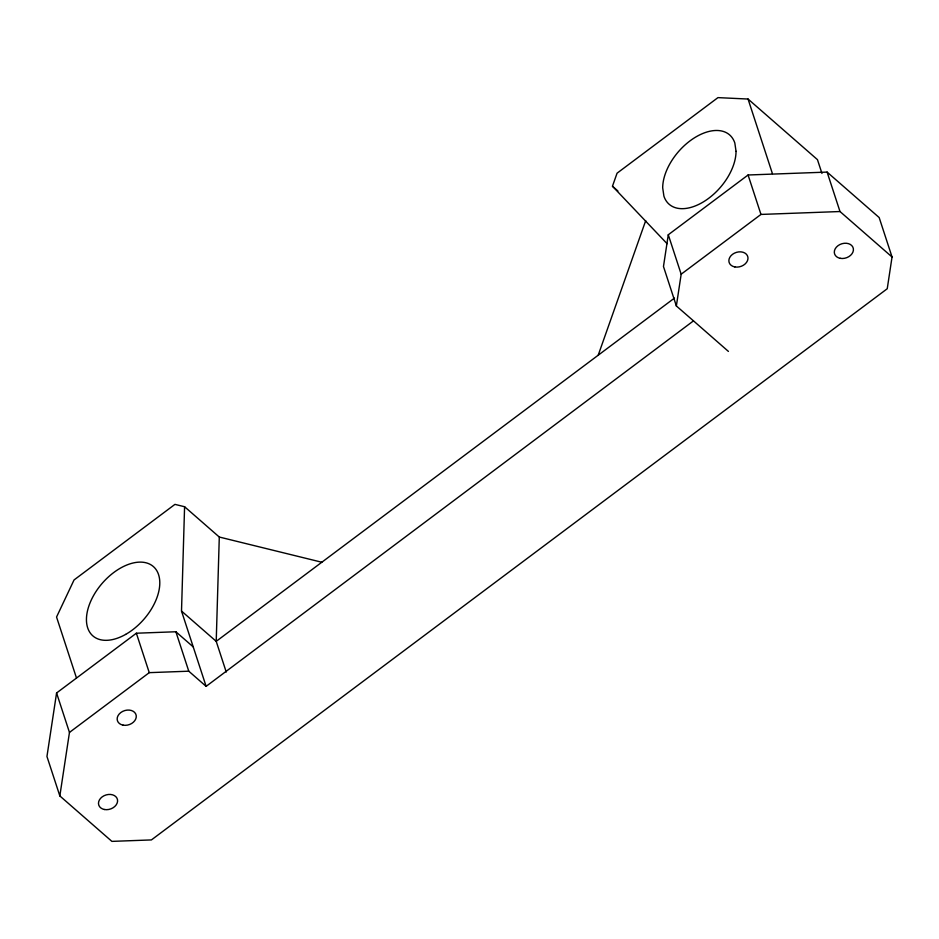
<?xml version="1.0" encoding="UTF-8"?>
<svg xmlns="http://www.w3.org/2000/svg" width="939" height="939" viewBox="0 0 939 939"><rect width="100%" height="100%" fill="white"/><g stroke="black" fill="none" stroke-linecap="round" stroke-linejoin="round"><path stroke-width="1.41" d="M728.418 351.409L693.487 320.868L206.122 686.35L181.509 611.054L184.584 506.731L174.947 504.372L74.052 579.95L56.551 617.029L76.399 677.747M184.584 506.731L219.292 537.038L216.216 641.349L226.24 672.019M193.234 646.912L175.875 631.759L136.366 633.215L56.575 692.982L46.95 756.482L59.838 795.932L111.894 841.379L151.414 839.924L887.238 288.743L892.05 256.993L879.162 217.543L827.106 172.095L748.078 174.994L668.286 234.762L663.474 266.512L676.362 305.961L693.487 320.868M59.838 795.932L69.463 732.42L56.575 692.982M676.362 305.961L681.174 274.2L668.286 234.762M667.113 243.717L612.463 186.227L617.064 173.199L717.959 97.621L748.054 99.041L817.458 159.653L821.965 173.445M598.202 355.212L645.703 220.653M69.463 732.42L149.254 672.653L188.774 671.197L206.122 686.35M681.174 274.2L760.966 214.432L839.994 211.533L892.05 256.993M674.472 298.086L216.216 641.349L181.509 611.054M219.292 537.038L321.819 562.238M612.463 186.227L617.885 190.957M827.106 172.095L839.994 211.533M748.054 99.041L772.398 173.562M748.078 174.994L760.966 214.432M175.875 631.759L188.774 671.197M136.366 633.215L149.254 672.653M736.047 151.343L734.826 143.01A45.999 27.524 -48.9 0 0 694.696 137.669A45.999 27.524 -48.9 0 0 662.688 187.8L663.908 196.134A45.999 27.524 -48.9 0 0 704.039 201.486A45.999 27.524 -48.9 0 0 736.047 151.343M125.615 634.424A45.999 27.524 -48.9 0 0 153.562 566.733A45.999 27.524 -48.9 0 0 90.179 602.521A45.999 27.524 -48.9 0 0 125.615 634.424M104.452 809.512A9.777 7.383 -18.1 0 0 117.504 799.735A9.777 7.383 -18.1 0 0 102.128 796.906A9.777 7.383 -18.1 0 0 104.452 809.512M123.138 725.154A9.777 7.383 -18.1 0 0 136.19 715.377A9.777 7.383 -18.1 0 0 120.814 712.537A9.777 7.383 -18.1 0 0 123.138 725.154M734.85 266.934A9.777 7.383 -18.1 0 0 747.902 257.157A9.777 7.383 -18.1 0 0 732.526 254.316A9.777 7.383 -18.1 0 0 734.85 266.934M840.288 258.331A9.777 7.383 -18.1 0 0 853.34 248.553A9.777 7.383 -18.1 0 0 837.964 245.713A9.777 7.383 -18.1 0 0 840.288 258.331"/></g></svg>
